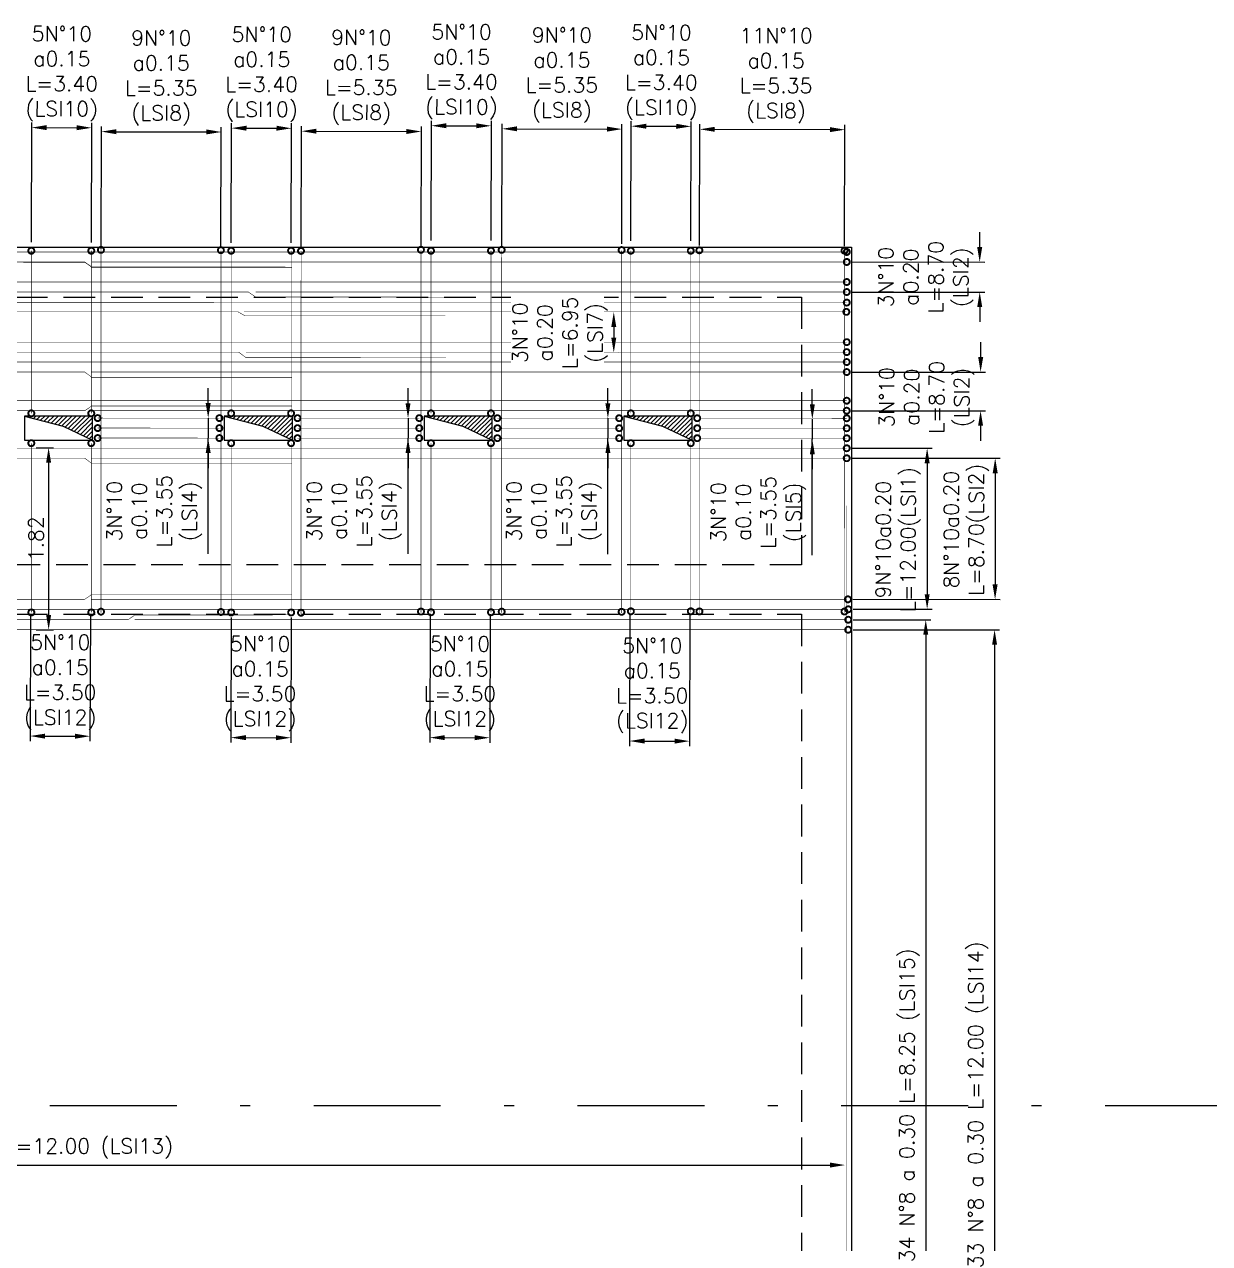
# Model space of a CAD drawing. Header units: metres. Extents: x 1080427 to 1081241, y 976768 to 977191.
# Drawn here: x 1080699.61 to 1080711.47, y 977038.03 to 977050.24 of the extents above; entities that cross this region are included whole.
import ezdxf

# ---------------------------------------------------------------- set-up
doc = ezdxf.new("R2010")
doc.units = ezdxf.units.M
doc.header["$LTSCALE"] = 25.4
for name, pattern in [('DASHDOT', [1, 0.5, -0.25, 0, -0.25]), ('DASHED2', [0.375, 0.25, -0.125]), ('HIDDEN', [0.375, 0.25, -0.125])]:
    doc.linetypes.add(name, pattern=pattern)
for name, color, linetype in [('CONTRAPESO', 3, 'Continuous'), ('DIMCONTRAPESO', 1, 'Continuous'), ('EJE PUENTE', 41, 'DASHDOT'), ('PROY', 9, 'HIDDEN'), ('REF', 6, 'Continuous'), ('REF H', 6, 'Continuous')]:
    doc.layers.add(name, color=color, linetype=linetype)
doc.layers.add('COTA', color=1, linetype='Continuous', lineweight=30)
doc.styles.add('romans', font='romans.shx')
doc.dimstyles.new('Copy 75', dxfattribs={"dimtxt": 0.15, "dimasz": 0.15, "dimexe": 0.05, "dimexo": 0.05, "dimgap": 0.05, "dimtad": 1, "dimzin": 0, "dimdsep": 46, "dimtxsty": 'romans', "dimcen": 0.002, "dimclrd": 1, "dimclre": 1, "dimclrt": 3, "dimadec": 4, "dimazin": 0, "dimtfac": 1, "dimtofl": 0, "dimtmove": 1, "dimatfit": 3, "dimfxl": 1, "dimtolj": 1, "dimtzin": 0, "dimarcsym": 1})

# ---------------------------------------------------------------- blocks, each defined once
blk = doc.blocks.new('*D388')
at = {"layer": 'Defpoints', "color": 0, "transparency": 16777216}
for p in [(1080707.853, 977044.18), (1080707.876, 977034.667), (1080709.317, 977034.667)]:
    blk.add_point(p, dxfattribs=at)
at = {"layer": 'DIMCONTRAPESO', "color": 1, "lineweight": -2, "transparency": 16777216}
for p, q in [((1080707.903, 977044.18), (1080709.368, 977044.18)), ((1080709.318, 977044.03), (1080709.317, 977034.817)), ((1080707.926, 977034.667), (1080709.367, 977034.667))]:
    blk.add_line(p, q, dxfattribs=at)
at = {"layer": 'DIMCONTRAPESO', "color": 1, "transparency": 16777216}
for points in [[(1080709.293, 977044.03), (1080709.343, 977044.03), (1080709.318, 977044.18)], [(1080709.292, 977034.817), (1080709.342, 977034.817), (1080709.317, 977034.667)]]:
    blk.add_solid(points, dxfattribs=at)
at = {"layer": 'DIMCONTRAPESO', "color": 3, "transparency": 16777216, "insert": (1080709.153, 977039.424), "char_height": 0.15, "attachment_point": 5, "rotation": 89.993, "style": 'romans'}
blk.add_mtext('\\A1;33 N°8 a 0.30 L=12.00 (LSI14)', dxfattribs=at)
blk = doc.blocks.new('*D389')
at = {"layer": 'Defpoints', "color": 0, "transparency": 16777216}
for p in [(1080707.853, 977044.28), (1080707.876, 977034.558), (1080708.628, 977034.558)]:
    blk.add_point(p, dxfattribs=at)
at = {"layer": 'DIMCONTRAPESO', "color": 1, "lineweight": -2, "transparency": 16777216}
for p, q in [((1080707.903, 977044.28), (1080708.679, 977044.28)), ((1080708.629, 977044.13), (1080708.628, 977034.708)), ((1080707.926, 977034.558), (1080708.678, 977034.558))]:
    blk.add_line(p, q, dxfattribs=at)
at = {"layer": 'DIMCONTRAPESO', "color": 1, "transparency": 16777216}
for points in [[(1080708.604, 977044.13), (1080708.654, 977044.13), (1080708.629, 977044.28)], [(1080708.603, 977034.708), (1080708.653, 977034.708), (1080708.628, 977034.558)]]:
    blk.add_solid(points, dxfattribs=at)
at = {"layer": 'DIMCONTRAPESO', "color": 3, "transparency": 16777216, "insert": (1080708.465, 977039.419), "char_height": 0.15, "attachment_point": 5, "rotation": 89.993, "style": 'romans'}
blk.add_mtext('\\A1;34 N°8 a 0.30 L=8.25 (LSI15)', dxfattribs=at)
blk = doc.blocks.new('*D401')
at = {"layer": 'Defpoints', "color": 0, "transparency": 16777216}
for p in [(1080690.971, 977038.821), (1080707.821, 977038.821), (1080707.821, 977038.821)]:
    blk.add_point(p, dxfattribs=at)
at = {"layer": 'DIMCONTRAPESO', "color": 1, "lineweight": -2, "transparency": 16777216}
blk.add_line((1080691.121, 977038.821), (1080707.671, 977038.821), dxfattribs=at)
at = {"layer": 'DIMCONTRAPESO', "color": 1, "transparency": 16777216}
for points in [[(1080691.121, 977038.846), (1080691.121, 977038.796), (1080690.971, 977038.821)], [(1080707.671, 977038.846), (1080707.671, 977038.796), (1080707.821, 977038.821)]]:
    blk.add_solid(points, dxfattribs=at)
at = {"layer": 'DIMCONTRAPESO', "color": 3, "transparency": 16777216, "insert": (1080699.396, 977038.986), "char_height": 0.15, "attachment_point": 5, "style": 'romans'}
blk.add_mtext('\\A1;114 N°8 a 0.15 L=12.00 (LSI13)', dxfattribs=at)
blk = doc.blocks.new('*D577')
at = {"layer": 'Defpoints', "color": 0, "transparency": 16777216}
for p in [(1080707.839, 977047.862), (1080707.838, 977047.561), (1080709.169, 977047.561)]:
    blk.add_point(p, dxfattribs=at)
at = {"layer": 'DIMCONTRAPESO', "color": 1, "lineweight": -2, "transparency": 16777216}
for p, q in [((1080709.169, 977048.011), (1080709.169, 977048.161)), ((1080707.889, 977047.862), (1080709.219, 977047.861)), ((1080707.888, 977047.561), (1080709.219, 977047.561)), ((1080709.169, 977047.411), (1080709.169, 977047.261))]:
    blk.add_line(p, q, dxfattribs=at)
at = {"layer": 'DIMCONTRAPESO', "color": 1, "transparency": 16777216}
for points in [[(1080709.144, 977048.011), (1080709.194, 977048.011), (1080709.169, 977047.861)], [(1080709.144, 977047.411), (1080709.194, 977047.411), (1080709.169, 977047.561)]]:
    blk.add_solid(points, dxfattribs=at)
at = {"layer": 'DIMCONTRAPESO', "color": 3, "transparency": 16777216, "insert": (1080708.63, 977047.71), "char_height": 0.15, "attachment_point": 5, "rotation": 89.9868, "style": 'romans'}
blk.add_mtext('\\A1;3N°10\\Pa0.20\\PL=8.70\\P(LSI2)', dxfattribs=at)
blk = doc.blocks.new('*D567')
at = {"layer": 'Defpoints', "color": 0, "transparency": 16777216}
for p in [(1080707.838, 977046.76), (1080707.838, 977046.373), (1080709.178, 977046.372)]:
    blk.add_point(p, dxfattribs=at)
at = {"layer": 'DIMCONTRAPESO', "color": 1, "lineweight": -2, "transparency": 16777216}
for p, q in [((1080709.179, 977046.91), (1080709.179, 977047.06)), ((1080707.888, 977046.76), (1080709.228, 977046.76)), ((1080707.888, 977046.373), (1080709.228, 977046.372)), ((1080709.178, 977046.222), (1080709.178, 977046.072))]:
    blk.add_line(p, q, dxfattribs=at)
at = {"layer": 'DIMCONTRAPESO', "color": 1, "transparency": 16777216}
for points in [[(1080709.154, 977046.91), (1080709.204, 977046.91), (1080709.178, 977046.76)], [(1080709.153, 977046.222), (1080709.203, 977046.222), (1080709.178, 977046.372)]]:
    blk.add_solid(points, dxfattribs=at)
at = {"layer": 'DIMCONTRAPESO', "color": 3, "transparency": 16777216, "insert": (1080708.639, 977046.507), "char_height": 0.15, "attachment_point": 5, "rotation": 89.9868, "style": 'romans'}
blk.add_mtext('\\A1;3N°10\\Pa0.20\\PL=8.70\\P(LSI2)', dxfattribs=at)
blk = doc.blocks.new('*D568')
at = {"layer": 'Defpoints', "color": 0, "transparency": 16777216}
for p in [(1080707.838, 977045.897), (1080707.85, 977044.485), (1080709.323, 977044.484)]:
    blk.add_point(p, dxfattribs=at)
at = {"layer": 'DIMCONTRAPESO', "color": 1, "lineweight": -2, "transparency": 16777216}
for p, q in [((1080707.888, 977045.897), (1080709.374, 977045.897)), ((1080709.324, 977045.747), (1080709.323, 977044.634)), ((1080707.9, 977044.485), (1080709.373, 977044.484))]:
    blk.add_line(p, q, dxfattribs=at)
at = {"layer": 'DIMCONTRAPESO', "color": 1, "transparency": 16777216}
for points in [[(1080709.299, 977045.747), (1080709.349, 977045.747), (1080709.324, 977045.897)], [(1080709.298, 977044.634), (1080709.348, 977044.634), (1080709.323, 977044.484)]]:
    blk.add_solid(points, dxfattribs=at)
at = {"layer": 'DIMCONTRAPESO', "color": 3, "transparency": 16777216, "insert": (1080709.034, 977045.182), "char_height": 0.15, "attachment_point": 5, "rotation": 89.9937, "style": 'romans'}
blk.add_mtext('\\A1;8N°10a0.20\\PL=8.70(LSI2)', dxfattribs=at)
blk = doc.blocks.new('*D569')
at = {"layer": 'Defpoints', "color": 0, "transparency": 16777216}
for p in [(1080707.838, 977045.997), (1080707.854, 977044.385), (1080708.643, 977044.385)]:
    blk.add_point(p, dxfattribs=at)
at = {"layer": 'DIMCONTRAPESO', "color": 1, "lineweight": -2, "transparency": 16777216}
for p, q in [((1080707.888, 977045.997), (1080708.693, 977045.997)), ((1080708.643, 977045.847), (1080708.643, 977044.535)), ((1080707.904, 977044.385), (1080708.693, 977044.385))]:
    blk.add_line(p, q, dxfattribs=at)
at = {"layer": 'DIMCONTRAPESO', "color": 1, "transparency": 16777216}
for points in [[(1080708.618, 977045.847), (1080708.668, 977045.847), (1080708.643, 977045.997)], [(1080708.618, 977044.535), (1080708.668, 977044.535), (1080708.643, 977044.385)]]:
    blk.add_solid(points, dxfattribs=at)
at = {"layer": 'DIMCONTRAPESO', "color": 3, "transparency": 16777216, "insert": (1080708.353, 977045.083), "char_height": 0.15, "attachment_point": 5, "rotation": 89.9937, "style": 'romans'}
blk.add_mtext('\\A1;9N°10a0.20\\PL=12.00(LSI1)', dxfattribs=at)
blk = doc.blocks.new('*D561')
at = {"layer": 'Defpoints', "color": 0, "transparency": 16777216}
for p in [(1080701.448, 977046.299), (1080701.448, 977046.099), (1080701.448, 977046.099)]:
    blk.add_point(p, dxfattribs=at)
at = {"layer": 'DIMCONTRAPESO', "color": 1, "lineweight": -2, "transparency": 16777216}
for p, q in [((1080701.448, 977046.449), (1080701.448, 977046.599)), ((1080701.448, 977046.299), (1080701.448, 977046.099)), ((1080701.448, 977044.939), (1080701.448, 977046.099)), ((1080701.448, 977045.949), (1080701.448, 977045.799))]:
    blk.add_line(p, q, dxfattribs=at)
at = {"layer": 'DIMCONTRAPESO', "color": 1, "transparency": 16777216}
for points in [[(1080701.423, 977046.449), (1080701.473, 977046.449), (1080701.448, 977046.299)], [(1080701.423, 977045.949), (1080701.473, 977045.949), (1080701.448, 977046.099)]]:
    blk.add_solid(points, dxfattribs=at)
at = {"layer": 'DIMCONTRAPESO', "color": 3, "transparency": 16777216, "insert": (1080700.909, 977045.368), "char_height": 0.15, "attachment_point": 5, "rotation": 89.9868, "style": 'romans'}
blk.add_mtext('\\A1;3N°10\\Pa0.10\\PL=3.55\\P(LSI4)', dxfattribs=at)
blk = doc.blocks.new('*D562')
at = {"layer": 'Defpoints', "color": 0, "transparency": 16777216}
for p in [(1080703.448, 977046.298), (1080703.448, 977046.098), (1080703.448, 977046.098)]:
    blk.add_point(p, dxfattribs=at)
at = {"layer": 'DIMCONTRAPESO', "color": 1, "lineweight": -2, "transparency": 16777216}
for p, q in [((1080703.448, 977046.448), (1080703.448, 977046.598)), ((1080703.448, 977046.298), (1080703.448, 977046.098)), ((1080703.448, 977044.939), (1080703.448, 977046.098)), ((1080703.448, 977045.948), (1080703.448, 977045.798))]:
    blk.add_line(p, q, dxfattribs=at)
at = {"layer": 'DIMCONTRAPESO', "color": 1, "transparency": 16777216}
for points in [[(1080703.423, 977046.448), (1080703.473, 977046.448), (1080703.448, 977046.298)], [(1080703.423, 977045.948), (1080703.473, 977045.948), (1080703.448, 977046.098)]]:
    blk.add_solid(points, dxfattribs=at)
at = {"layer": 'DIMCONTRAPESO', "color": 3, "transparency": 16777216, "insert": (1080702.909, 977045.367), "char_height": 0.15, "attachment_point": 5, "rotation": 89.9868, "style": 'romans'}
blk.add_mtext('\\A1;3N°10\\Pa0.10\\PL=3.55\\P(LSI4)', dxfattribs=at)
blk = doc.blocks.new('*D563')
at = {"layer": 'Defpoints', "color": 0, "transparency": 16777216}
for p in [(1080705.448, 977046.298), (1080705.448, 977046.098), (1080705.448, 977046.098)]:
    blk.add_point(p, dxfattribs=at)
at = {"layer": 'DIMCONTRAPESO', "color": 1, "lineweight": -2, "transparency": 16777216}
for p, q in [((1080705.448, 977046.448), (1080705.448, 977046.598)), ((1080705.448, 977046.298), (1080705.448, 977046.098)), ((1080705.448, 977044.938), (1080705.448, 977046.098)), ((1080705.448, 977045.948), (1080705.448, 977045.798))]:
    blk.add_line(p, q, dxfattribs=at)
at = {"layer": 'DIMCONTRAPESO', "color": 1, "transparency": 16777216}
for points in [[(1080705.423, 977046.448), (1080705.473, 977046.448), (1080705.448, 977046.298)], [(1080705.423, 977045.948), (1080705.473, 977045.948), (1080705.448, 977046.098)]]:
    blk.add_solid(points, dxfattribs=at)
at = {"layer": 'DIMCONTRAPESO', "color": 3, "transparency": 16777216, "insert": (1080704.909, 977045.367), "char_height": 0.15, "attachment_point": 5, "rotation": 89.9868, "style": 'romans'}
blk.add_mtext('\\A1;3N°10\\Pa0.10\\PL=3.55\\P(LSI4)', dxfattribs=at)
blk = doc.blocks.new('*D564')
at = {"layer": 'Defpoints', "color": 0, "transparency": 16777216}
for p in [(1080707.494, 977046.287), (1080707.494, 977046.087), (1080707.494, 977046.087)]:
    blk.add_point(p, dxfattribs=at)
at = {"layer": 'DIMCONTRAPESO', "color": 1, "lineweight": -2, "transparency": 16777216}
for p, q in [((1080707.494, 977046.437), (1080707.494, 977046.587)), ((1080707.494, 977046.287), (1080707.494, 977046.087)), ((1080707.494, 977044.928), (1080707.494, 977046.087)), ((1080707.494, 977045.937), (1080707.494, 977045.787))]:
    blk.add_line(p, q, dxfattribs=at)
at = {"layer": 'DIMCONTRAPESO', "color": 1, "transparency": 16777216}
for points in [[(1080707.469, 977046.437), (1080707.519, 977046.437), (1080707.494, 977046.287)], [(1080707.469, 977045.937), (1080707.519, 977045.937), (1080707.494, 977046.087)]]:
    blk.add_solid(points, dxfattribs=at)
at = {"layer": 'DIMCONTRAPESO', "color": 3, "transparency": 16777216, "insert": (1080706.954, 977045.356), "char_height": 0.15, "attachment_point": 5, "rotation": 89.9868, "style": 'romans'}
blk.add_mtext('\\A1;3N°10\\Pa0.10\\PL=3.55\\P(LSI5)', dxfattribs=at)
blk = doc.blocks.new('*D544')
at = {"layer": 'Defpoints', "color": 0, "transparency": 16777216}
for p in [(1080700.281, 977049.205), (1080699.678, 977048.009), (1080700.278, 977048.008)]:
    blk.add_point(p, dxfattribs=at)
at = {"layer": 'DIMCONTRAPESO', "color": 1, "lineweight": -2, "transparency": 16777216}
for p, q in [((1080699.679, 977048.059), (1080699.682, 977049.257)), ((1080699.831, 977049.207), (1080700.131, 977049.206)), ((1080700.279, 977048.058), (1080700.282, 977049.255))]:
    blk.add_line(p, q, dxfattribs=at)
at = {"layer": 'DIMCONTRAPESO', "color": 1, "transparency": 16777216}
for points in [[(1080699.832, 977049.232), (1080699.831, 977049.182), (1080699.681, 977049.207)], [(1080700.132, 977049.231), (1080700.131, 977049.181), (1080700.281, 977049.205)]]:
    blk.add_solid(points, dxfattribs=at)
at = {"layer": 'DIMCONTRAPESO', "color": 3, "transparency": 16777216, "insert": (1080699.983, 977049.746), "char_height": 0.15, "attachment_point": 5, "rotation": 359.8532, "style": 'romans'}
blk.add_mtext('\\A1;5N°10\\Pa0.15\\PL=3.40\\P(LSI10)', dxfattribs=at)
blk = doc.blocks.new('*D545')
at = {"layer": 'Defpoints', "color": 0, "transparency": 16777216}
for p in [(1080702.281, 977049.2), (1080701.678, 977048.004), (1080702.278, 977048.003)]:
    blk.add_point(p, dxfattribs=at)
at = {"layer": 'DIMCONTRAPESO', "color": 1, "lineweight": -2, "transparency": 16777216}
for p, q in [((1080701.679, 977048.054), (1080701.682, 977049.252)), ((1080701.831, 977049.201), (1080702.131, 977049.201)), ((1080702.279, 977048.053), (1080702.282, 977049.25))]:
    blk.add_line(p, q, dxfattribs=at)
at = {"layer": 'DIMCONTRAPESO', "color": 1, "transparency": 16777216}
for points in [[(1080701.832, 977049.226), (1080701.831, 977049.176), (1080701.681, 977049.202)], [(1080702.132, 977049.226), (1080702.131, 977049.176), (1080702.281, 977049.2)]]:
    blk.add_solid(points, dxfattribs=at)
at = {"layer": 'DIMCONTRAPESO', "color": 3, "transparency": 16777216, "insert": (1080701.983, 977049.74), "char_height": 0.15, "attachment_point": 5, "rotation": 359.8532, "style": 'romans'}
blk.add_mtext('\\A1;5N°10\\Pa0.15\\PL=3.40\\P(LSI10)', dxfattribs=at)
blk = doc.blocks.new('*D546')
at = {"layer": 'Defpoints', "color": 0, "transparency": 16777216}
for p in [(1080704.281, 977049.225), (1080703.678, 977048.028), (1080704.278, 977048.027)]:
    blk.add_point(p, dxfattribs=at)
at = {"layer": 'DIMCONTRAPESO', "color": 1, "lineweight": -2, "transparency": 16777216}
for p, q in [((1080703.679, 977048.078), (1080703.682, 977049.276)), ((1080703.831, 977049.226), (1080704.131, 977049.225)), ((1080704.279, 977048.077), (1080704.282, 977049.275))]:
    blk.add_line(p, q, dxfattribs=at)
at = {"layer": 'DIMCONTRAPESO', "color": 1, "transparency": 16777216}
for points in [[(1080703.832, 977049.251), (1080703.831, 977049.201), (1080703.681, 977049.226)], [(1080704.132, 977049.25), (1080704.131, 977049.2), (1080704.281, 977049.225)]]:
    blk.add_solid(points, dxfattribs=at)
at = {"layer": 'DIMCONTRAPESO', "color": 3, "transparency": 16777216, "insert": (1080703.983, 977049.765), "char_height": 0.15, "attachment_point": 5, "rotation": 359.8532, "style": 'romans'}
blk.add_mtext('\\A1;5N°10\\Pa0.15\\PL=3.40\\P(LSI10)', dxfattribs=at)
blk = doc.blocks.new('*D547')
at = {"layer": 'Defpoints', "color": 0, "transparency": 16777216}
for p in [(1080706.281, 977049.219), (1080705.678, 977048.023), (1080706.278, 977048.022)]:
    blk.add_point(p, dxfattribs=at)
at = {"layer": 'DIMCONTRAPESO', "color": 1, "lineweight": -2, "transparency": 16777216}
for p, q in [((1080705.679, 977048.073), (1080705.682, 977049.271)), ((1080705.831, 977049.221), (1080706.131, 977049.22)), ((1080706.279, 977048.072), (1080706.282, 977049.269))]:
    blk.add_line(p, q, dxfattribs=at)
at = {"layer": 'DIMCONTRAPESO', "color": 1, "transparency": 16777216}
for points in [[(1080705.832, 977049.246), (1080705.831, 977049.196), (1080705.681, 977049.221)], [(1080706.132, 977049.245), (1080706.131, 977049.195), (1080706.281, 977049.219)]]:
    blk.add_solid(points, dxfattribs=at)
at = {"layer": 'DIMCONTRAPESO', "color": 3, "transparency": 16777216, "insert": (1080705.983, 977049.759), "char_height": 0.15, "attachment_point": 5, "rotation": 359.8532, "style": 'romans'}
blk.add_mtext('\\A1;5N°10\\Pa0.15\\PL=3.40\\P(LSI10)', dxfattribs=at)
blk = doc.blocks.new('*D552')
at = {"layer": 'Defpoints', "color": 0, "transparency": 16777216}
for p in [(1080701.579, 977049.163), (1080700.376, 977047.939), (1080701.576, 977047.964)]:
    blk.add_point(p, dxfattribs=at)
at = {"layer": 'DIMCONTRAPESO', "color": 1, "lineweight": -2, "transparency": 16777216}
for p, q in [((1080700.376, 977047.989), (1080700.379, 977049.217)), ((1080700.529, 977049.166), (1080701.429, 977049.164)), ((1080701.576, 977048.014), (1080701.579, 977049.213))]:
    blk.add_line(p, q, dxfattribs=at)
at = {"layer": 'DIMCONTRAPESO', "color": 1, "transparency": 16777216}
for points in [[(1080700.529, 977049.191), (1080700.529, 977049.141), (1080700.379, 977049.167)], [(1080701.429, 977049.189), (1080701.429, 977049.139), (1080701.579, 977049.163)]]:
    blk.add_solid(points, dxfattribs=at)
at = {"layer": 'DIMCONTRAPESO', "color": 3, "transparency": 16777216, "insert": (1080700.978, 977049.704), "char_height": 0.15, "attachment_point": 5, "rotation": 359.8532, "style": 'romans'}
blk.add_mtext('\\A1;9N°10\\Pa0.15\\PL=5.35\\P(LSI8)', dxfattribs=at)
blk = doc.blocks.new('*D553')
at = {"layer": 'Defpoints', "color": 0, "transparency": 16777216}
for p in [(1080703.581, 977049.168), (1080702.378, 977047.943), (1080703.578, 977047.968)]:
    blk.add_point(p, dxfattribs=at)
at = {"layer": 'DIMCONTRAPESO', "color": 1, "lineweight": -2, "transparency": 16777216}
for p, q in [((1080702.378, 977047.993), (1080702.381, 977049.221)), ((1080702.531, 977049.171), (1080703.431, 977049.168)), ((1080703.578, 977048.018), (1080703.581, 977049.218))]:
    blk.add_line(p, q, dxfattribs=at)
at = {"layer": 'DIMCONTRAPESO', "color": 1, "transparency": 16777216}
for points in [[(1080702.531, 977049.196), (1080702.531, 977049.146), (1080702.381, 977049.171)], [(1080703.431, 977049.193), (1080703.431, 977049.143), (1080703.581, 977049.168)]]:
    blk.add_solid(points, dxfattribs=at)
at = {"layer": 'DIMCONTRAPESO', "color": 3, "transparency": 16777216, "insert": (1080702.98, 977049.709), "char_height": 0.15, "attachment_point": 5, "rotation": 359.8532, "style": 'romans'}
blk.add_mtext('\\A1;9N°10\\Pa0.15\\PL=5.35\\P(LSI8)', dxfattribs=at)
blk = doc.blocks.new('*D554')
at = {"layer": 'Defpoints', "color": 0, "transparency": 16777216}
for p in [(1080705.589, 977049.192), (1080704.386, 977047.967), (1080705.586, 977047.993)]:
    blk.add_point(p, dxfattribs=at)
at = {"layer": 'DIMCONTRAPESO', "color": 1, "lineweight": -2, "transparency": 16777216}
for p, q in [((1080704.386, 977048.017), (1080704.389, 977049.245)), ((1080704.539, 977049.195), (1080705.439, 977049.192)), ((1080705.586, 977048.043), (1080705.589, 977049.242))]:
    blk.add_line(p, q, dxfattribs=at)
at = {"layer": 'DIMCONTRAPESO', "color": 1, "transparency": 16777216}
for points in [[(1080704.539, 977049.22), (1080704.539, 977049.17), (1080704.389, 977049.195)], [(1080705.439, 977049.217), (1080705.439, 977049.167), (1080705.589, 977049.192)]]:
    blk.add_solid(points, dxfattribs=at)
at = {"layer": 'DIMCONTRAPESO', "color": 3, "transparency": 16777216, "insert": (1080704.988, 977049.733), "char_height": 0.15, "attachment_point": 5, "rotation": 359.8532, "style": 'romans'}
blk.add_mtext('\\A1;9N°10\\Pa0.15\\PL=5.35\\P(LSI8)', dxfattribs=at)
blk = doc.blocks.new('*D555')
at = {"layer": 'Defpoints', "color": 0, "transparency": 16777216}
for p in [(1080707.82, 977049.186), (1080706.365, 977047.976), (1080707.817, 977047.971)]:
    blk.add_point(p, dxfattribs=at)
at = {"layer": 'DIMCONTRAPESO', "color": 1, "lineweight": -2, "transparency": 16777216}
for p, q in [((1080706.365, 977048.026), (1080706.368, 977049.24)), ((1080706.518, 977049.19), (1080707.67, 977049.187)), ((1080707.817, 977048.021), (1080707.82, 977049.236))]:
    blk.add_line(p, q, dxfattribs=at)
at = {"layer": 'DIMCONTRAPESO', "color": 1, "transparency": 16777216}
for points in [[(1080706.518, 977049.215), (1080706.518, 977049.165), (1080706.368, 977049.19)], [(1080707.67, 977049.212), (1080707.67, 977049.162), (1080707.82, 977049.186)]]:
    blk.add_solid(points, dxfattribs=at)
at = {"layer": 'DIMCONTRAPESO', "color": 3, "transparency": 16777216, "insert": (1080707.131, 977049.728), "char_height": 0.15, "attachment_point": 5, "rotation": 359.8532, "style": 'romans'}
blk.add_mtext('\\A1;11N°10\\Pa0.15\\PL=5.35\\P(LSI8)', dxfattribs=at)
blk = doc.blocks.new('*D548')
at = {"layer": 'Defpoints', "color": 0, "transparency": 16777216}
for p in [(1080699.669, 977044.39), (1080700.269, 977044.388), (1080700.265, 977043.114)]:
    blk.add_point(p, dxfattribs=at)
at = {"layer": 'DIMCONTRAPESO', "color": 1, "lineweight": -2, "transparency": 16777216}
for p, q in [((1080699.669, 977044.34), (1080699.665, 977043.066)), ((1080700.269, 977044.338), (1080700.265, 977043.064)), ((1080699.815, 977043.115), (1080700.115, 977043.114))]:
    blk.add_line(p, q, dxfattribs=at)
at = {"layer": 'DIMCONTRAPESO', "color": 1, "transparency": 16777216}
for points in [[(1080699.816, 977043.14), (1080699.815, 977043.09), (1080699.665, 977043.116)], [(1080700.116, 977043.139), (1080700.115, 977043.089), (1080700.265, 977043.114)]]:
    blk.add_solid(points, dxfattribs=at)
at = {"layer": 'DIMCONTRAPESO', "color": 3, "transparency": 16777216, "insert": (1080699.967, 977043.654), "char_height": 0.15, "attachment_point": 5, "rotation": 359.8532, "style": 'romans'}
blk.add_mtext('\\A1;5N°10\\Pa0.15\\PL=3.50\\P(LSI12)', dxfattribs=at)
blk = doc.blocks.new('*D549')
at = {"layer": 'Defpoints', "color": 0, "transparency": 16777216}
for p in [(1080701.678, 977044.353), (1080702.278, 977044.353), (1080702.275, 977043.099)]:
    blk.add_point(p, dxfattribs=at)
at = {"layer": 'DIMCONTRAPESO', "color": 1, "lineweight": -2, "transparency": 16777216}
for p, q in [((1080701.678, 977044.303), (1080701.675, 977043.05)), ((1080702.278, 977044.303), (1080702.275, 977043.049)), ((1080701.825, 977043.1), (1080702.125, 977043.099))]:
    blk.add_line(p, q, dxfattribs=at)
at = {"layer": 'DIMCONTRAPESO', "color": 1, "transparency": 16777216}
for points in [[(1080701.825, 977043.125), (1080701.825, 977043.075), (1080701.675, 977043.1)], [(1080702.125, 977043.124), (1080702.125, 977043.074), (1080702.275, 977043.099)]]:
    blk.add_solid(points, dxfattribs=at)
at = {"layer": 'DIMCONTRAPESO', "color": 3, "transparency": 16777216, "insert": (1080701.967, 977043.639), "char_height": 0.15, "attachment_point": 5, "rotation": 359.8532, "style": 'romans'}
blk.add_mtext('\\A1;5N°10\\Pa0.15\\PL=3.50\\P(LSI12)', dxfattribs=at)
blk = doc.blocks.new('*D550')
at = {"layer": 'Defpoints', "color": 0, "transparency": 16777216}
for p in [(1080703.669, 977044.389), (1080704.269, 977044.387), (1080704.265, 977043.099)]:
    blk.add_point(p, dxfattribs=at)
at = {"layer": 'DIMCONTRAPESO', "color": 1, "lineweight": -2, "transparency": 16777216}
for p, q in [((1080703.669, 977044.339), (1080703.665, 977043.05)), ((1080704.269, 977044.337), (1080704.265, 977043.049)), ((1080703.815, 977043.1), (1080704.115, 977043.099))]:
    blk.add_line(p, q, dxfattribs=at)
at = {"layer": 'DIMCONTRAPESO', "color": 1, "transparency": 16777216}
for points in [[(1080703.815, 977043.125), (1080703.815, 977043.075), (1080703.665, 977043.1)], [(1080704.115, 977043.124), (1080704.115, 977043.074), (1080704.265, 977043.099)]]:
    blk.add_solid(points, dxfattribs=at)
at = {"layer": 'DIMCONTRAPESO', "color": 3, "transparency": 16777216, "insert": (1080703.967, 977043.639), "char_height": 0.15, "attachment_point": 5, "rotation": 359.8532, "style": 'romans'}
blk.add_mtext('\\A1;5N°10\\Pa0.15\\PL=3.50\\P(LSI12)', dxfattribs=at)
blk = doc.blocks.new('*D551')
at = {"layer": 'Defpoints', "color": 0, "transparency": 16777216}
for p in [(1080705.669, 977044.388), (1080706.269, 977044.387), (1080706.265, 977043.065)]:
    blk.add_point(p, dxfattribs=at)
at = {"layer": 'DIMCONTRAPESO', "color": 1, "lineweight": -2, "transparency": 16777216}
for p, q in [((1080705.669, 977044.338), (1080705.665, 977043.016)), ((1080706.269, 977044.337), (1080706.265, 977043.015)), ((1080705.815, 977043.066), (1080706.115, 977043.065))]:
    blk.add_line(p, q, dxfattribs=at)
at = {"layer": 'DIMCONTRAPESO', "color": 1, "transparency": 16777216}
for points in [[(1080705.815, 977043.091), (1080705.815, 977043.041), (1080705.665, 977043.066)], [(1080706.115, 977043.09), (1080706.115, 977043.04), (1080706.265, 977043.065)]]:
    blk.add_solid(points, dxfattribs=at)
at = {"layer": 'DIMCONTRAPESO', "color": 3, "transparency": 16777216, "insert": (1080705.892, 977043.621), "char_height": 0.15, "attachment_point": 5, "rotation": 359.8532, "style": 'romans'}
blk.add_mtext('\\A1;5N°10\\Pa0.15\\PL=3.50\\P(LSI12)', dxfattribs=at)
blk = doc.blocks.new('*D566')
at = {"layer": 'Defpoints', "color": 0, "transparency": 16777216}
for p in [(1080705.507, 977047.362), (1080705.507, 977046.953), (1080705.507, 977046.953)]:
    blk.add_point(p, dxfattribs=at)
at = {"layer": 'DIMCONTRAPESO', "color": 1, "lineweight": -2, "transparency": 16777216}
for p, q in [((1080705.507, 977047.212), (1080705.507, 977047.103)), ((1080705.557, 977046.953), (1080705.557, 977046.953))]:
    blk.add_line(p, q, dxfattribs=at)
at = {"layer": 'DIMCONTRAPESO', "color": 3, "transparency": 16777216, "insert": (1080704.968, 977047.153), "char_height": 0.15, "attachment_point": 5, "rotation": 89.9868, "style": 'romans', "bg_fill": 3, "box_fill_scale": 1.1, "bg_fill_color": 256, "bg_fill_true_color": 13158600, "bg_fill_transparency": 0}
blk.add_mtext('\\A1;3N°10\\Pa0.20\\PL=6.95\\P(LSI7)', dxfattribs=at)
at = {"layer": 'DIMCONTRAPESO', "color": 1, "transparency": 16777216}
for points in [[(1080705.482, 977047.212), (1080705.532, 977047.212), (1080705.507, 977047.362)], [(1080705.482, 977047.103), (1080705.532, 977047.103), (1080705.507, 977046.953)]]:
    blk.add_solid(points, dxfattribs=at)
blk = doc.blocks.new('*D621')
at = {"layer": 'COTA', "color": 1, "lineweight": -2, "transparency": 16777216}
for p, q in [((1080699.728, 977046.002), (1080699.901, 977046.002)), ((1080699.851, 977045.852), (1080699.851, 977044.329)), ((1080699.728, 977044.179), (1080699.901, 977044.179))]:
    blk.add_line(p, q, dxfattribs=at)
at = {"layer": 'COTA', "color": 1, "transparency": 16777216}
for points in [[(1080699.826, 977045.852), (1080699.876, 977045.852), (1080699.851, 977046.002)], [(1080699.826, 977044.329), (1080699.876, 977044.329), (1080699.851, 977044.179)]]:
    blk.add_solid(points, dxfattribs=at)
at = {"layer": 'Defpoints', "color": 0, "transparency": 16777216}
for p in [(1080699.678, 977046.002), (1080699.678, 977044.179), (1080699.851, 977044.179)]:
    blk.add_point(p, dxfattribs=at)
at = {"layer": 'COTA', "color": 3, "transparency": 16777216, "insert": (1080699.726, 977045.09), "char_height": 0.15, "attachment_point": 5, "rotation": 90, "style": 'romans'}
blk.add_mtext('\\A1;1.82', dxfattribs=at)

msp = doc.modelspace()

# ---------------------------------------------------------------- hatches: boundary and pattern name
at = {"layer": 'DIMCONTRAPESO'}
h = msp.add_hatch(dxfattribs=at)
h.set_pattern_fill('ANSI31', color=9, scale=0.01)
h.set_pattern_definition([(45, (38.467228, -1.190327), (-0.0224506403027, 0.0224506403027), [])])
h.paths.add_polyline_path([(1080700.290131, 977046.319276), (1080699.60881, 977046.319276), (1080699.99524, 977046.217282), (1080700.290131, 977046.079276)])
h = msp.add_hatch(dxfattribs=at)
h.set_pattern_fill('ANSI31', color=9, scale=0.01)
h.set_pattern_definition([(45, (40.467228, -1.190327), (-0.0224506403027, 0.0224506403027), [])])
h.paths.add_polyline_path([(1080702.290131, 977046.319276), (1080701.60881, 977046.319276), (1080701.99524, 977046.217282), (1080702.290131, 977046.079276)])
h = msp.add_hatch(dxfattribs=at)
h.set_pattern_fill('ANSI31', color=9, scale=0.01)
h.set_pattern_definition([(45, (42.467228, -1.190327), (-0.0224506403027, 0.0224506403027), [])])
h.paths.add_polyline_path([(1080704.290131, 977046.319276), (1080703.60881, 977046.319276), (1080703.99524, 977046.217282), (1080704.290131, 977046.079276)])
h = msp.add_hatch(dxfattribs=at)
h.set_pattern_fill('ANSI31', color=9, scale=0.01)
h.set_pattern_definition([(45, (44.467228, -1.190327), (-0.0224506403027, 0.0224506403027), [])])
h.paths.add_polyline_path([(1080706.290131, 977046.319276), (1080705.60881, 977046.319276), (1080705.99524, 977046.217282), (1080706.290131, 977046.079276)])

# ---------------------------------------------------------------- linework, layer by layer
at = {"layer": 'CONTRAPESO'}
for points in [[(1080690.883842, 977048.00955), (1080707.886572, 977048.00955), (1080707.886572, 977030.827608), (1080690.883842, 977030.828608)], [(1080699.60881, 977046.079276), (1080700.290131, 977046.07955), (1080700.290131, 977046.31955), (1080699.60881, 977046.319276)], [(1080701.60881, 977046.079276), (1080702.290131, 977046.07955), (1080702.290131, 977046.31955), (1080701.60881, 977046.319276)], [(1080703.60881, 977046.079276), (1080704.290131, 977046.07955), (1080704.290131, 977046.31955), (1080703.60881, 977046.319276)], [(1080705.60881, 977046.079276), (1080706.290131, 977046.07955), (1080706.290131, 977046.31955), (1080705.60881, 977046.319276)]]:
    msp.add_lwpolyline(points, close=True, dxfattribs=at)
at = {"layer": 'DIMCONTRAPESO', "color": 2}
for points in [[(1080699.60881, 977046.319276), (1080699.99524, 977046.217282), (1080700.290131, 977046.07955)], [(1080701.60881, 977046.319276), (1080701.99524, 977046.217282), (1080702.290131, 977046.07955)], [(1080703.60881, 977046.319276), (1080703.99524, 977046.217282), (1080704.290131, 977046.07955)], [(1080705.60881, 977046.319276), (1080705.99524, 977046.217282), (1080706.290131, 977046.07955)]]:
    msp.add_lwpolyline(points, dxfattribs=at)
at = {"layer": 'EJE PUENTE', "ltscale": 0.1}
msp.add_lwpolyline([(1080657.623936, 977039.41891), (1080787.827968, 977039.41891)], dxfattribs=at)
at = {"layer": 'PROY', "color": 252, "linetype": 'DASHED2', "ltscale": 0.05}
msp.add_lwpolyline([(1080707.386572, 977044.829603), (1080707.386572, 977044.829603), (1080691.426572, 977044.829603), (1080691.426572, 977047.509603), (1080707.386572, 977047.509603), (1080707.386572, 977044.829603)], dxfattribs=at)
at = {"layer": 'PROY', "color": 252, "ltscale": 0.05}
msp.add_lwpolyline([(1080691.426572, 977034.508608), (1080691.426572, 977044.334456), (1080707.386572, 977044.334456), (1080707.386572, 977034.508608)], close=True, dxfattribs=at)
at = {"layer": 'REF', "ltscale": 0.1, "const_width": 0.06}
for points in [[(1080699.668143, 977047.974073, 1), (1080699.687193, 977047.974074, 1)], [(1080700.268143, 977047.974115, 1), (1080700.287193, 977047.974116, 1)], [(1080700.365015, 977047.982949, 1), (1080700.384065, 977047.982901, 1)], [(1080701.565477, 977047.979874, 1), (1080701.584527, 977047.979825, 1)], [(1080701.668143, 977047.974119, 1), (1080701.687193, 977047.974121, 1)], [(1080702.268143, 977047.974119, 1), (1080702.287193, 977047.974121, 1)], [(1080702.366876, 977047.972283, 1), (1080702.385926, 977047.972234, 1)], [(1080703.567414, 977047.984242, 1), (1080703.586464, 977047.984193, 1)], [(1080703.668076, 977047.974073, 1), (1080703.687126, 977047.974074, 1)], [(1080704.268076, 977047.974115, 1), (1080704.287126, 977047.974116, 1)], [(1080704.37506, 977047.982981, 1), (1080704.39411, 977047.982932, 1)], [(1080705.575445, 977047.980898, 1), (1080705.594494, 977047.980849, 1)], [(1080705.668072, 977047.974115, 1), (1080705.687122, 977047.974116, 1)], [(1080706.268072, 977047.974158, 1), (1080706.287122, 977047.974159, 1)], [(1080706.354069, 977047.978903, 1), (1080706.373119, 977047.978854, 1)], [(1080707.806443, 977047.975139, 1), (1080707.825493, 977047.975091, 1)], [(1080699.668215, 977046.346658, 1), (1080699.687265, 977046.346659, 1)], [(1080700.268215, 977046.3467, 1), (1080700.287265, 977046.346702, 1)], [(1080701.668215, 977046.346704, 1), (1080701.687265, 977046.346706, 1)], [(1080702.268215, 977046.346704, 1), (1080702.287265, 977046.346706, 1)], [(1080703.668148, 977046.346658, 1), (1080703.687198, 977046.346659, 1)], [(1080704.268148, 977046.3467, 1), (1080704.287198, 977046.346702, 1)], [(1080705.668144, 977046.3467, 1), (1080705.687194, 977046.346702, 1)], [(1080706.268144, 977046.346743, 1), (1080706.287194, 977046.346744, 1)], [(1080703.550797, 977046.198366, -1), (1080703.569847, 977046.198361, -1)], [(1080703.55082, 977046.298366, -1), (1080703.56987, 977046.298361, -1)], [(1080703.550774, 977046.098366, -1), (1080703.569824, 977046.098361, -1)], [(1080699.668063, 977046.047876, 1), (1080699.687113, 977046.047877, 1)], [(1080700.268063, 977046.047918, 1), (1080700.287113, 977046.047919, 1)], [(1080701.668063, 977046.047922, 1), (1080701.687113, 977046.047923, 1)], [(1080702.268063, 977046.047922, 1), (1080702.287113, 977046.047923, 1)], [(1080703.667996, 977046.047876, 1), (1080703.687046, 977046.047877, 1)], [(1080704.267996, 977046.047918, 1), (1080704.287046, 977046.047919, 1)], [(1080705.667992, 977046.047918, 1), (1080705.687042, 977046.047919, 1)], [(1080706.267992, 977046.047961, 1), (1080706.287042, 977046.047962, 1)], [(1080700.365645, 977044.361144, 1), (1080700.384695, 977044.361095, 1)], [(1080701.566107, 977044.358068, 1), (1080701.585157, 977044.358019, 1)], [(1080703.568044, 977044.362436, 1), (1080703.587094, 977044.362387, 1)], [(1080704.37569, 977044.361175, 1), (1080704.39474, 977044.361126, 1)], [(1080705.576074, 977044.359716, 1), (1080705.595124, 977044.359667, 1)], [(1080705.668478, 977044.364965, 1), (1080705.687528, 977044.364966, 1)], [(1080706.268478, 977044.365007, 1), (1080706.287528, 977044.365009, 1)], [(1080706.354699, 977044.363504, 1), (1080706.373749, 977044.363455, 1)], [(1080707.80589, 977044.36233, 1), (1080707.82494, 977044.362281, 1)], [(1080699.668548, 977044.353134, 1), (1080699.687598, 977044.353135, 1)], [(1080700.268548, 977044.353176, 1), (1080700.287598, 977044.353177, 1)], [(1080701.668548, 977044.353176, 1), (1080701.687598, 977044.353177, 1)], [(1080702.268548, 977044.353176, 1), (1080702.287598, 977044.353177, 1)], [(1080702.367506, 977044.350477, 1), (1080702.386556, 977044.350429, 1)], [(1080703.668482, 977044.355397, 1), (1080703.687532, 977044.355399, 1)], [(1080704.268482, 977044.35544, 1), (1080704.287532, 977044.355441, 1)]]:
    msp.add_lwpolyline(points, format="xyb", close=True, dxfattribs=at)
at = {"layer": 'REF', "ltscale": 0.1, "const_width": 0.005}
for points in [[(1080699.678273, 977046.346554), (1080699.678201, 977047.974711)], [(1080700.278273, 977046.346596), (1080700.278201, 977047.974754)], [(1080700.375201, 977044.351381), (1080700.375734, 977047.978346)], [(1080701.575663, 977044.348305), (1080701.576196, 977047.97527)], [(1080701.678273, 977046.3466), (1080701.678201, 977047.974758)], [(1080702.278273, 977046.3466), (1080702.278201, 977047.974758)], [(1080702.377062, 977044.340714), (1080702.377595, 977047.967679)], [(1080703.5776, 977044.352673), (1080703.578133, 977047.979638)], [(1080703.678206, 977046.346554), (1080703.678134, 977047.974711)], [(1080704.278206, 977046.346596), (1080704.278134, 977047.974754)], [(1080704.385246, 977044.351412), (1080704.385779, 977047.978377)], [(1080705.678203, 977046.346596), (1080705.67813, 977047.974754)], [(1080706.278203, 977046.346639), (1080706.27813, 977047.974796)], [(1080706.364254, 977044.347334), (1080706.364788, 977047.974299)], [(1080707.816628, 977044.343571), (1080707.817161, 977047.970536)], [(1080699.678072, 977044.353177), (1080699.678121, 977046.047759)], [(1080700.278072, 977044.353177), (1080700.278121, 977046.047801)], [(1080701.678072, 977044.353177), (1080701.678121, 977046.047805)], [(1080702.278072, 977044.353177), (1080702.278121, 977046.047805)], [(1080703.678005, 977044.353177), (1080703.678054, 977046.047759)], [(1080704.278005, 977044.353177), (1080704.278054, 977046.047801)], [(1080705.678002, 977044.353177), (1080705.67805, 977046.047801)], [(1080706.278002, 977044.353177), (1080706.27805, 977046.047844)], [(1080707.835315, 977045.422579), (1080707.835315, 977033.422579)]]:
    msp.add_lwpolyline(points, dxfattribs=at)
at = {"layer": 'REF H', "ltscale": 0.1, "const_width": 0.005}
for points in [[(1080696.488545, 977047.961658), (1080707.838545, 977047.961658)], [(1080702.287196, 977047.810715), (1080700.283618, 977047.811705), (1080700.212736, 977047.861628), (1080690.938002, 977047.860849)], [(1080702.287208, 977047.808036), (1080700.283629, 977047.809027), (1080700.212748, 977047.85895), (1080690.938013, 977047.861657)], [(1080700.283641, 977047.861628), (1080707.838534, 977047.861628)], [(1080696.488476, 977047.661063), (1080707.838298, 977047.661063)], [(1080703.925691, 977047.510153), (1080701.922113, 977047.511144), (1080701.851231, 977047.561066), (1080690.942554, 977047.561093)], [(1080696.48843, 977047.458189), (1080707.838429, 977047.455566)], [(1080701.922124, 977047.561066), (1080707.838453, 977047.56107)], [(1080703.821349, 977047.322316), (1080701.81777, 977047.322316), (1080701.746889, 977047.362454), (1080692.476439, 977047.362454)], [(1080701.804749, 977047.362454), (1080707.834475, 977047.362454)], [(1080703.826399, 977046.906007), (1080701.82282, 977046.906997), (1080701.751939, 977046.959559), (1080692.476411, 977046.959559)], [(1080696.488337, 977047.05947), (1080707.838337, 977047.05947)], [(1080701.825477, 977046.959559), (1080707.838314, 977046.959559)], [(1080696.488291, 977046.859987), (1080707.838291, 977046.859987)], [(1080702.286942, 977046.706412), (1080700.283363, 977046.707403), (1080700.212482, 977046.759895), (1080690.937747, 977046.759895)], [(1080700.283326, 977046.759895), (1080707.838219, 977046.759895)], [(1080696.488202, 977046.472929), (1080707.838201, 977046.472929)], [(1080702.286875, 977046.419353), (1080700.283297, 977046.420343), (1080700.212393, 977046.372704), (1080690.937658, 977046.372974)], [(1080700.283286, 977046.372704), (1080707.838178, 977046.372704)], [(1080700.341721, 977046.299111), (1080701.5604, 977046.29883)], [(1080702.341721, 977046.298649), (1080703.5604, 977046.298368)], [(1080704.341721, 977046.298187), (1080705.5604, 977046.297906)], [(1080706.36481, 977046.297731), (1080707.838162, 977046.29739)], [(1080700.341698, 977046.199111), (1080701.560377, 977046.19883)], [(1080702.341698, 977046.198649), (1080703.560377, 977046.198368)], [(1080704.341698, 977046.198187), (1080705.560377, 977046.197906)], [(1080706.364807, 977046.197731), (1080707.838139, 977046.19739)], [(1080696.488288, 977045.997159), (1080707.838288, 977045.997159)], [(1080700.341675, 977046.099111), (1080701.560354, 977046.09883)], [(1080702.341675, 977046.098649), (1080703.560354, 977046.098368)], [(1080704.341675, 977046.098187), (1080705.560354, 977046.097906)], [(1080706.364803, 977046.097731), (1080707.838116, 977046.09739)], [(1080702.286938, 977045.843685), (1080700.28336, 977045.844676), (1080700.212479, 977045.897262), (1080690.937744, 977045.897306)], [(1080700.282826, 977045.897262), (1080707.838264, 977045.897262)], [(1080702.286439, 977044.533095), (1080700.282861, 977044.533031), (1080700.211324, 977044.484662), (1080690.937222, 977044.484718)], [(1080700.282359, 977044.484662), (1080707.837742, 977044.484662)], [(1080702.260309, 977044.328615), (1080700.715826, 977044.328565), (1080700.645115, 977044.280244), (1080690.937174, 977044.280253)], [(1080696.487719, 977044.384662), (1080707.837719, 977044.384662)], [(1080700.712294, 977044.280244), (1080707.837695, 977044.280244)], [(1080696.735315, 977044.180234), (1080707.837672, 977044.180234)]]:
    msp.add_lwpolyline(points, dxfattribs=at)
at = {"layer": 'REF H', "ltscale": 0.1, "const_width": 0.06}
for points in [[(1080707.82902, 977047.96166, 1), (1080707.84807, 977047.961656, 1)], [(1080707.829032, 977047.962469, 1), (1080707.848082, 977047.962464, 1)], [(1080707.829009, 977047.86163, 1), (1080707.848059, 977047.861626, 1)], [(1080707.82902, 977047.862438, 1), (1080707.84807, 977047.862434, 1)], [(1080707.828951, 977047.661065, 1), (1080707.848001, 977047.661061, 1)], [(1080707.828928, 977047.561073, 1), (1080707.847978, 977047.561068, 1)], [(1080707.828904, 977047.455569, 1), (1080707.847954, 977047.455564, 1)], [(1080707.82495, 977047.362456, 1), (1080707.844, 977047.362452, 1)], [(1080707.828812, 977047.059472, 1), (1080707.847862, 977047.059468, 1)], [(1080707.828789, 977046.959561, 1), (1080707.847839, 977046.959556, 1)], [(1080707.828766, 977046.859989, 1), (1080707.847816, 977046.859985, 1)], [(1080707.828743, 977046.759898, 1), (1080707.847793, 977046.759893, 1)], [(1080707.828622, 977046.472931, -1), (1080707.847672, 977046.472927, -1)], [(1080707.828653, 977046.372706, -1), (1080707.847703, 977046.372702, -1)], [(1080700.332118, 977046.19911, -1), (1080700.351168, 977046.199105, -1)], [(1080700.332141, 977046.29911, -1), (1080700.351191, 977046.299105, -1)], [(1080701.550797, 977046.198828, -1), (1080701.569847, 977046.198824, -1)], [(1080701.55082, 977046.298828, -1), (1080701.56987, 977046.298824, -1)], [(1080702.332118, 977046.198647, -1), (1080702.351168, 977046.198643, -1)], [(1080702.332141, 977046.298647, -1), (1080702.351191, 977046.298643, -1)], [(1080704.332118, 977046.198185, -1), (1080704.351168, 977046.198181, -1)], [(1080704.332141, 977046.298185, -1), (1080704.351191, 977046.298181, -1)], [(1080705.550797, 977046.197904, -1), (1080705.569847, 977046.197899, -1)], [(1080705.55082, 977046.297904, -1), (1080705.56987, 977046.297899, -1)], [(1080706.332118, 977046.197723, -1), (1080706.351168, 977046.197719, -1)], [(1080706.332141, 977046.297723, -1), (1080706.351191, 977046.297719, -1)], [(1080707.828559, 977046.197389, -1), (1080707.847609, 977046.197384, -1)], [(1080707.828582, 977046.297389, -1), (1080707.847632, 977046.297384, -1)], [(1080700.332095, 977046.09911, -1), (1080700.351145, 977046.099105, -1)], [(1080701.550774, 977046.098828, -1), (1080701.569824, 977046.098824, -1)], [(1080702.332095, 977046.098647, -1), (1080702.351145, 977046.098643, -1)], [(1080704.332095, 977046.098185, -1), (1080704.351145, 977046.098181, -1)], [(1080705.550774, 977046.097904, -1), (1080705.569824, 977046.097899, -1)], [(1080706.332095, 977046.097723, -1), (1080706.351145, 977046.097719, -1)], [(1080707.828536, 977046.097389, -1), (1080707.847586, 977046.097384, -1)], [(1080707.828512, 977045.997157, -1), (1080707.847562, 977045.997153, -1)], [(1080707.828489, 977045.897264, -1), (1080707.847539, 977045.89726, -1)], [(1080707.840548, 977044.484664, -1), (1080707.859598, 977044.48466, -1)], [(1080707.844304, 977044.384664, -1), (1080707.863354, 977044.38466, -1)], [(1080707.843826, 977044.280246, -1), (1080707.862876, 977044.280241, -1)], [(1080707.843121, 977044.180236, -1), (1080707.862171, 977044.180232, -1)]]:
    msp.add_lwpolyline(points, format="xyb", close=True, dxfattribs=at)

# ---------------------------------------------------------------- dimensions: what is measured, and where the dimension line sits
at = {"layer": 'COTA', "color": 2}
dim = msp.add_linear_dim(base=(1080699.851381, 977044.178796), p1=(1080699.678121, 977046.001767), p2=(1080699.678051, 977044.178796), angle=90, dimstyle='Copy 75', dxfattribs=at)
dim.commit()
dim.dimension.update_dxf_attribs({"geometry": '*D621', "text_midpoint": (1080699.726381, 977045.090281)})
at = {"layer": 'DIMCONTRAPESO', "color": 2}
for base, p1, p2, angle, text, picture, middle in [((1080700.281453, 977049.205453), (1080699.678387, 977048.009284), (1080700.278386, 977048.008312), 359.8532029, '5N°10\\Pa0.15\\PL=3.40\\P(LSI10)', '*D544', (1080699.981454, 977049.206222)), ((1080701.579292, 977049.163447), (1080700.375684, 977047.938831), (1080701.576218, 977047.963993), 359.8532029, '9N°10\\Pa0.15\\PL=5.35\\P(LSI8)', '*D552', (1080700.977019, 977049.164874)), ((1080702.281447, 977049.200329), (1080701.67838, 977048.00416), (1080702.27838, 977048.003188), 359.8532029, '5N°10\\Pa0.15\\PL=3.40\\P(LSI10)', '*D545', (1080701.981448, 977049.201098)), ((1080703.581177, 977049.167843), (1080702.377569, 977047.943227), (1080703.578104, 977047.968389), 359.8532029, '9N°10\\Pa0.15\\PL=5.35\\P(LSI8)', '*D553', (1080702.978905, 977049.16927)), ((1080704.281447, 977049.224567), (1080703.67838, 977048.028398), (1080704.27838, 977048.027426), 359.8532029, '5N°10\\Pa0.15\\PL=3.40\\P(LSI10)', '*D546', (1080703.981448, 977049.225336)), ((1080705.589358, 977049.19206), (1080704.385751, 977047.967444), (1080705.586285, 977047.992606), 359.8532029, '9N°10\\Pa0.15\\PL=5.35\\P(LSI8)', '*D554', (1080704.987086, 977049.193487)), ((1080706.281441, 977049.219443), (1080705.678374, 977048.023274), (1080706.278373, 977048.022302), 359.8532029, '5N°10\\Pa0.15\\PL=3.40\\P(LSI10)', '*D547', (1080705.981441, 977049.220212)), ((1080707.820277, 977049.186467), (1080706.364871, 977047.975562), (1080707.817161, 977047.970536), 359.8532029, '11N°10\\Pa0.15\\PL=5.35\\P(LSI8)', '*D555', (1080707.129231, 977049.188238)), ((1080709.169148, 977047.560763), (1080707.838534, 977047.861628), (1080707.838453, 977047.56107), 89.9867624, '3N°10\\Pa0.20\\PL=8.70\\P(LSI2)', '*D577', (1080709.169182, 977047.710182)), ((1080709.178398, 977046.372394), (1080707.838219, 977046.759895), (1080707.838178, 977046.372704), 89.9867624, '3N°10\\Pa0.20\\PL=8.70\\P(LSI2)', '*D567', (1080709.178429, 977046.50672)), ((1080701.448255, 977046.098856), (1080701.448301, 977046.298856), (1080701.448255, 977046.098856), 89.9867624, '3N°10\\Pa0.10\\PL=3.55\\P(LSI4)', '*D561', (1080701.444544, 977045.36763)), ((1080703.448255, 977046.098394), (1080703.448301, 977046.298394), (1080703.448255, 977046.098394), 89.9867624, '3N°10\\Pa0.10\\PL=3.55\\P(LSI4)', '*D562', (1080703.444544, 977045.367168)), ((1080705.448255, 977046.097932), (1080705.448301, 977046.297932), (1080705.448255, 977046.097932), 89.9867624, '3N°10\\Pa0.10\\PL=3.55\\P(LSI4)', '*D563', (1080705.444543, 977045.366706)), ((1080707.493923, 977046.087445), (1080707.49397, 977046.287445), (1080707.493923, 977046.087445), 89.9867624, '3N°10\\Pa0.10\\PL=3.55\\P(LSI5)', '*D564', (1080707.490212, 977045.35622)), ((1080708.642519, 977044.384576), (1080707.838037, 977045.997155), (1080707.853829, 977044.384662), 269.993741, '9N°10a0.20\\PL=12.00(LSI1)', '*D569', (1080708.642553, 977045.082477)), ((1080709.323433, 977044.484501), (1080707.838264, 977045.897262), (1080707.850073, 977044.484662), 269.993741, '8N°10a0.20\\PL=8.70(LSI2)', '*D568', (1080709.323509, 977045.182427)), ((1080700.26546, 977043.114025), (1080699.668727, 977044.3898), (1080700.268725, 977044.388263), 359.8532029, '5N°10\\Pa0.15\\PL=3.50\\P(LSI12)', '*D548', (1080699.965461, 977043.114794)), ((1080702.274858, 977043.098697), (1080701.678073, 977044.353177), (1080702.278072, 977044.353177), 359.8532029, '5N°10\\Pa0.15\\PL=3.50\\P(LSI12)', '*D549', (1080701.965423, 977043.09949)), ((1080704.265423, 977043.098721), (1080703.668726, 977044.388876), (1080704.268724, 977044.387338), 359.8532029, '5N°10\\Pa0.15\\PL=3.50\\P(LSI12)', '*D550', (1080703.965424, 977043.09949)), ((1080706.265337, 977043.064575), (1080705.668726, 977044.388414), (1080706.268724, 977044.386876), 359.8532029, '5N°10\\Pa0.15\\PL=3.50\\P(LSI12)', '*D551', (1080705.890968, 977043.081643))]:
    dim = msp.add_linear_dim(base=base, p1=p1, p2=p2, angle=angle, text=text, dimstyle='Copy 75', dxfattribs=at)
    dim.commit()
    dim.dimension.update_dxf_attribs({"geometry": picture, "text_midpoint": middle, "dimtype": 160})
for base, p1, p2, text, picture, middle in [((1080708.628275, 977034.557801), (1080707.853351, 977044.280244), (1080707.875843, 977034.557893), '34 N°8 a 0.30 L=8.25 (LSI15)', '*D389', (1080708.464581, 977039.418995)), ((1080709.317047, 977034.667242), (1080707.852646, 977044.180234), (1080707.875846, 977034.667418), '33 N°8 a 0.30 L=12.00 (LSI14)', '*D388', (1080709.153341, 977039.423669))]:
    dim = msp.add_linear_dim(base=base, p1=p1, p2=p2, angle=89.9930214, text=text, dimstyle='Copy 75', dxfattribs=at)
    dim.commit()
    dim.dimension.update_dxf_attribs({"geometry": picture, "text_midpoint": middle})
dim = msp.add_linear_dim(base=(1080707.820619, 977038.821328), p1=(1080690.970548, 977038.821328), p2=(1080707.820619, 977038.821328), text='114 N°8 a 0.15 L=12.00 (LSI13)', dimstyle='Copy 75', dxfattribs=at)
dim.commit()
dim.dimension.update_dxf_attribs({"geometry": '*D401', "text_midpoint": (1080699.395583, 977038.985613)})

# ---------------------------------------------------------------- next in the draw order: dimensions: what is measured, and where the dimension line sits
dim = msp.add_linear_dim(base=(1080705.507098, 977046.952929), p1=(1080705.507193, 977047.362454), p2=(1080705.507023, 977046.952929), angle=89.9867624, text='3N°10\\Pa0.20\\PL=6.95\\P(LSI7)', dimstyle='Copy 75', override={"dimtfill": 1}, dxfattribs=at)
dim.commit()
dim.dimension.update_dxf_attribs({"geometry": '*D566', "text_midpoint": (1080705.50707, 977047.152929), "dimtype": 160})

# ---------------------------------------------------------------- next in the draw order: linework, layer by layer
at = {"layer": 'REF', "ltscale": 0.1, "const_width": 0.005}
msp.add_lwpolyline([(1080705.58563, 977044.349329), (1080705.586163, 977047.976294)], dxfattribs=at)

doc.saveas('drawing.dxf')
